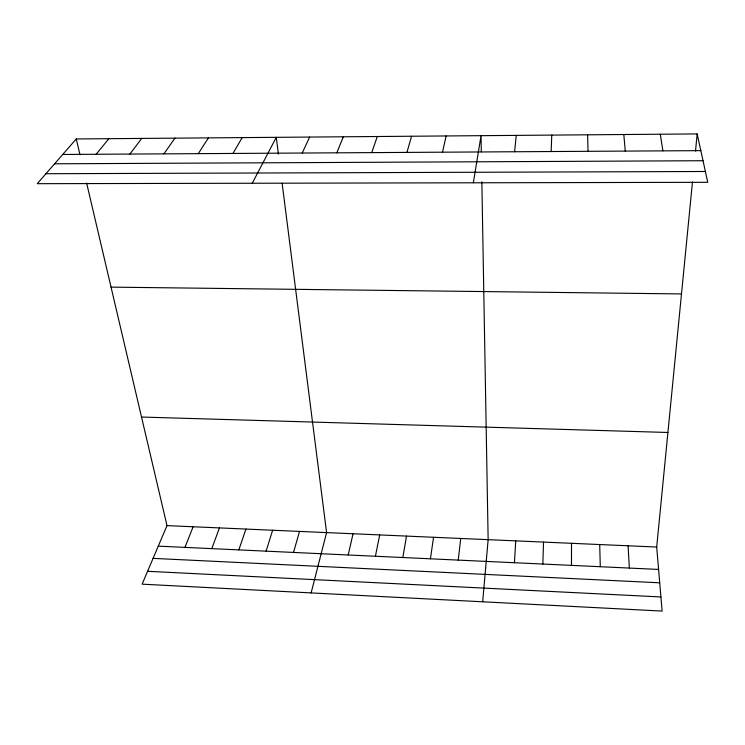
<?xml version="1.0" encoding="UTF-8"?>
<svg xmlns="http://www.w3.org/2000/svg" width="745" height="745" viewBox="0 0 745 745"><rect width="100%" height="100%" fill="white"/><g stroke="black" fill="none" stroke-linecap="round" stroke-linejoin="round"><path stroke-width="1.12" d="M571.471 565.371L571.517 543.31M542.844 564.039L543.524 542.081M551.142 151.533L551.775 135.096M514.441 562.717L515.736 540.87M482.676 601.792L488.143 539.659L481.847 181.743M86.625 183.056L167.001 525.616L142.118 584.164L662.119 611.077L656.69 547.035L692.468 181.976M695.495 151.095L697.18 133.923L76.269 138.952L37.25 183.689L707.75 182.311L697.18 133.923M514.59 151.757L516.248 135.385M458.231 560.1L460.745 538.458M430.424 558.806L433.543 537.275M473.345 182.795L481.037 135.674L481.326 151.803M402.822 557.521L406.519 536.093M375.415 556.245L379.699 534.919M442.502 152.185L446.153 135.953M348.194 554.978L353.046 533.746M311.131 592.918L326.589 532.591L282.131 183.307M293.53 552.436L299.518 531.409M406.947 152.399L411.566 136.233M266.095 551.16L272.642 530.235M238.847 549.894L245.952 529.062M371.727 152.613L377.296 136.512M211.794 548.627L219.449 527.907M184.946 547.379L193.132 526.752M336.824 152.827L343.324 136.782M302.228 153.032L309.65 137.061M252.266 183.251L276.274 137.331L278.416 154.15M232.962 153.451L242.19 137.601M198.291 153.656L208.414 137.881M163.937 153.861L174.935 138.151M129.891 154.066L141.755 138.421M96.161 154.271L108.863 138.682M62.729 154.466L700.831 150.639M54.599 163.798L703.029 160.724M45.939 173.725L705.385 171.49M111.042 287.132L681.498 293.93M141.522 417.042L667.92 432.472M167.001 525.616L656.69 547.035M158.275 546.141L658.589 569.431M153.079 558.368L659.725 582.804M147.584 571.294L660.927 596.959M76.269 138.952L79.985 154.774M660.321 134.221L662.873 150.863M623.807 134.519L625.279 151.086M628.091 545.778L629.339 568.062M599.706 544.539L600.293 566.712M587.628 134.808L588.038 151.319"/></g></svg>
